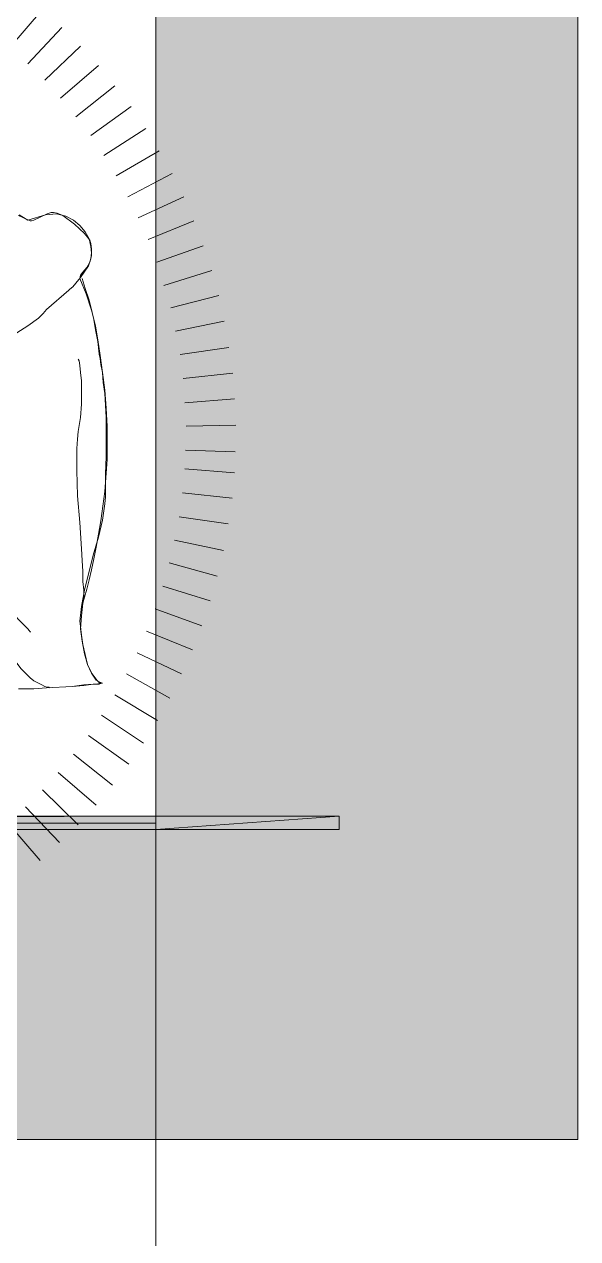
# Model space of a CAD drawing. Header units: centimetres. Extents: x -2268 to 4168, y -1681 to 1458.
# Drawn here: x 656.78 to 660.55, y 18.65 to 26.91 of the extents above; entities that cross this region are included whole.
import ezdxf

# ---------------------------------------------------------------- set-up
doc = ezdxf.new("R2010")
doc.units = ezdxf.units.CM
doc.layers.add('PDF _Geometria_Num_Penna__1', color=7, linetype='Continuous', lineweight=18, true_color=0xc6c8ca)
doc.layers.add('PDF _Riempimenti solidi_Num_Penna__1', color=7, linetype='Continuous', lineweight=18, true_color=0xc6c8ca)
doc.layers.add('PDF _Geometria_Num_Penna__7', color=7, linetype='Continuous', lineweight=18)
doc.layers.add('PDF _Riempimenti solidi_Num_Penna__7', color=7, linetype='Continuous', lineweight=18)

msp = doc.modelspace()

# ---------------------------------------------------------------- hatches: boundary and pattern name
at = {"layer": 'PDF _Riempimenti solidi_Num_Penna__1', "linetype": 'Continuous', "lineweight": 18, "true_color": 0xc6c8ca}
for points in [[(657.6782, 28.7354), (660.5517, 28.7354), (657.6782, 21.4749)], [(660.5517, 28.7354), (657.6782, 21.4749), (660.5517, 19.3211)], [(657.6782, 21.4749), (645.1787, 21.4749), (660.5517, 19.3211)], [(645.1787, 21.4749), (660.5517, 19.3211), (645.1787, 19.3211)]]:
    msp.add_hatch(color=9, dxfattribs=at).paths.add_polyline_path(points)
at = {"layer": 'PDF _Riempimenti solidi_Num_Penna__7', "linetype": 'Continuous', "lineweight": 18}
for points in [[(632.6792, 21.5225), (632.6792, 21.4326), (657.678, 21.5225)], [(632.6792, 21.4326), (657.678, 21.4326), (657.678, 21.5225)], [(657.6781, 21.5225), (657.6781, 21.4326), (658.927, 21.5225)], [(657.6781, 21.4326), (658.927, 21.4326), (658.927, 21.5225)]]:
    msp.add_hatch(color=7, dxfattribs=at).paths.add_polyline_path(points)

# ---------------------------------------------------------------- linework, layer by layer
at = {"layer": 'PDF _Geometria_Num_Penna__1', "color": 9, "linetype": 'Continuous', "lineweight": 18, "true_color": 0xc6c8ca, "flags": 128}
msp.add_lwpolyline([(645.1787, 21.4749), (657.6782, 21.4749), (657.6782, 28.7354), (660.5517, 28.7354), (660.5517, 19.3211), (645.1787, 19.3211)], close=True, dxfattribs=at)
at = {"layer": 'PDF _Geometria_Num_Penna__7', "color": 7, "linetype": 'Continuous', "lineweight": 18, "flags": 128}
for points in [[(379.673, -103.9327), (657.6782, -103.9327), (657.6782, 96.4771), (379.673, 96.4771)], [(657.6782, 21.4325), (657.6782, 21.5225), (632.6792, 21.4325)], [(657.6782, 21.5225), (632.6792, 21.4325), (632.6792, 21.5225)], [(658.9271, 21.4325), (658.9271, 21.5225), (657.6782, 21.4325)], [(658.9271, 21.5225), (657.6782, 21.4325), (657.6782, 21.5225)]]:
    msp.add_lwpolyline(points, close=True, dxfattribs=at)
for points in [[(656.9055, 27.0155), (656.6833, 26.7562)], [(657.0378, 26.8938), (656.805, 26.6451)], [(657.1648, 26.7668), (656.9214, 26.5339)], [(657.2866, 26.6345), (657.0273, 26.4122)], [(657.3977, 26.4969), (657.1331, 26.2852)], [(657.5088, 26.354), (657.2336, 26.1582)], [(657.6094, 26.2058), (657.3236, 26.0206)], [(657.6993, 26.0524), (657.4083, 25.883)], [(657.7893, 25.8989), (657.4877, 25.7401)], [(657.8687, 25.7401), (657.5564, 25.5973)], [(656.7468, 25.6184), (656.805, 25.5814), (656.9267, 25.6184), (657.0008, 25.6237), (657.0643, 25.6078), (657.1172, 25.5814), (657.1595, 25.5443), (657.1966, 25.502), (657.223, 25.4544), (657.2336, 25.4015), (657.2389, 25.3591), (657.2336, 25.3168), (657.2178, 25.2692), (657.1648, 25.1898), (657.1331, 25.1527), (657.1119, 25.1263), (657.0907, 25.1104), (657.0855, 25.1051), (656.932, 24.9728), (656.9108, 24.9464), (656.8791, 24.9146), (656.805, 24.8617), (656.7309, 24.8141)], [(656.7415, 25.6131), (656.8209, 25.5761), (656.8315, 25.5761), (656.8473, 25.5814), (656.8897, 25.6026), (656.9373, 25.6237), (656.9638, 25.6343), (656.9796, 25.6343), (657.0061, 25.629), (657.0431, 25.6131), (657.1225, 25.5549), (657.1913, 25.4914), (657.2125, 25.465), (657.2284, 25.4438), (657.2336, 25.4226), (657.2389, 25.3856), (657.2389, 25.338), (657.2284, 25.2956), (657.2072, 25.2586), (657.1807, 25.2268), (657.1648, 25.2057), (657.1596, 25.1845), (657.2019, 25.0787), (657.2389, 24.9675), (657.2548, 24.904), (657.2654, 24.8352), (657.2813, 24.7558), (657.2919, 24.6712), (657.2919, 24.6659), (657.2971, 24.6394), (657.3024, 24.5971), (657.313, 24.5442), (657.3183, 24.4754), (657.3289, 24.4013), (657.3395, 24.2372), (657.3395, 23.9726), (657.3342, 23.8509), (657.3342, 23.7398), (657.3342, 23.6975), (657.3289, 23.6498), (657.313, 23.5387), (657.2866, 23.4223), (657.2495, 23.3006), (657.1913, 23.0624), (657.1701, 22.9513), (657.1596, 22.8508), (657.1648, 22.8137), (657.1701, 22.7555), (657.1807, 22.692), (657.1966, 22.6232), (657.2125, 22.5544), (657.2389, 22.4962), (657.2707, 22.4486), (657.2919, 22.438), (657.313, 22.4274), (657.3077, 22.4274), (657.2971, 22.4274), (657.276, 22.4221), (657.2495, 22.4221), (657.186, 22.4168), (657.1066, 22.4062), (656.932, 22.3957), (656.8473, 22.3904), (656.7785, 22.3904)], [(657.9374, 25.5761), (657.6252, 25.4491)], [(658.001, 25.4068), (657.6835, 25.2956)], [(658.0592, 25.2374), (657.7311, 25.1369)], [(657.1754, 25.1845), (657.1966, 25.1157), (657.2231, 25.0363), (657.2442, 24.9516), (657.2654, 24.8617), (657.2813, 24.7664), (657.2971, 24.6606), (657.313, 24.5442), (657.3289, 24.4225), (657.3395, 24.3007), (657.3448, 24.179), (657.3448, 23.9515), (657.3289, 23.7345), (657.3024, 23.5334), (657.2866, 23.4435), (657.2707, 23.3535), (657.2548, 23.2741), (657.2389, 23.2), (657.2231, 23.1312), (657.2072, 23.0677), (657.1913, 23.0148), (657.1807, 22.9725), (657.1701, 22.8878), (657.1648, 22.7978), (657.1754, 22.7132), (657.1913, 22.6285), (657.2125, 22.5544), (657.2442, 22.4909), (657.276, 22.4486), (657.2919, 22.4327), (657.313, 22.4274), (657.3077, 22.4274), (657.2919, 22.4221), (657.276, 22.4221), (657.2495, 22.4221), (657.186, 22.4115), (657.1066, 22.4062), (656.932, 22.3957), (656.8473, 22.3904), (656.7838, 22.3904), (656.7415, 22.3904)], [(658.1068, 25.0681), (657.7787, 24.9834)], [(658.1439, 24.8934), (657.8105, 24.8246)], [(658.1756, 24.7135), (657.8422, 24.6659)], [(657.149, 24.6341), (657.1543, 24.6236), (657.1596, 24.5918), (657.1648, 24.5442), (657.1701, 24.486), (657.1701, 24.4119), (657.1701, 24.3272), (657.1648, 24.2372), (657.149, 24.142), (657.1437, 24.0891), (657.1384, 24.0256), (657.1384, 23.9568), (657.1384, 23.8774), (657.1437, 23.7028), (657.1596, 23.5228), (657.1701, 23.3429), (657.1754, 23.2635), (657.1807, 23.1894), (657.1807, 23.1206), (657.186, 23.0624), (657.186, 23.0095), (657.1807, 22.9778)], [(658.202, 24.5389), (657.8634, 24.5018)], [(658.2126, 24.3642), (657.874, 24.3378)], [(658.2232, 24.1843), (657.8845, 24.179)], [(658.2179, 24.0044), (657.8793, 24.015)], [(658.2126, 23.8615), (657.874, 23.888)], [(658.1968, 23.6869), (657.8581, 23.7239)], [(658.1703, 23.5123), (657.8369, 23.5599)], [(658.1385, 23.3323), (657.8052, 23.4011)], [(658.0962, 23.1577), (657.7681, 23.2477)], [(656.4187, 23.2159), (656.5616, 23.0571), (656.6303, 22.9831), (656.6939, 22.9143), (656.7468, 22.8561), (656.7891, 22.8137), (656.805, 22.7978), (656.8156, 22.7873), (656.8209, 22.7767), (656.8261, 22.7767)], [(658.0486, 22.9884), (657.7258, 23.0889)], [(656.9532, 22.3957), (656.9479, 22.4009), (656.9373, 22.4009), (656.9214, 22.4062), (656.9003, 22.4168), (656.8473, 22.4433), (656.8209, 22.4645), (656.7891, 22.4962), (656.7574, 22.528), (656.7256, 22.5703), (656.6992, 22.6179), (656.6727, 22.6708), (656.6515, 22.7343), (656.6304, 22.8084), (656.6198, 22.8878), (656.6145, 22.9831)], [(657.9904, 22.819), (657.6729, 22.9354)], [(657.9269, 22.655), (657.6147, 22.782)], [(657.8528, 22.4909), (657.5512, 22.6338)], [(657.7734, 22.3269), (657.4771, 22.4909)], [(657.6887, 22.1734), (657.3977, 22.348)], [(657.5935, 22.0199), (657.3077, 22.2104)], [(657.4929, 21.8771), (657.2178, 22.0729)], [(657.3818, 21.7342), (657.1172, 21.9458)], [(657.2707, 21.5966), (657.0114, 21.8188)], [(657.149, 21.4643), (656.9055, 21.7024)], [(657.022, 21.3426), (656.7891, 21.586)], [(656.8897, 21.2209), (656.6674, 21.4802)]]:
    msp.add_lwpolyline(points, dxfattribs=at)

doc.saveas('drawing.dxf')
